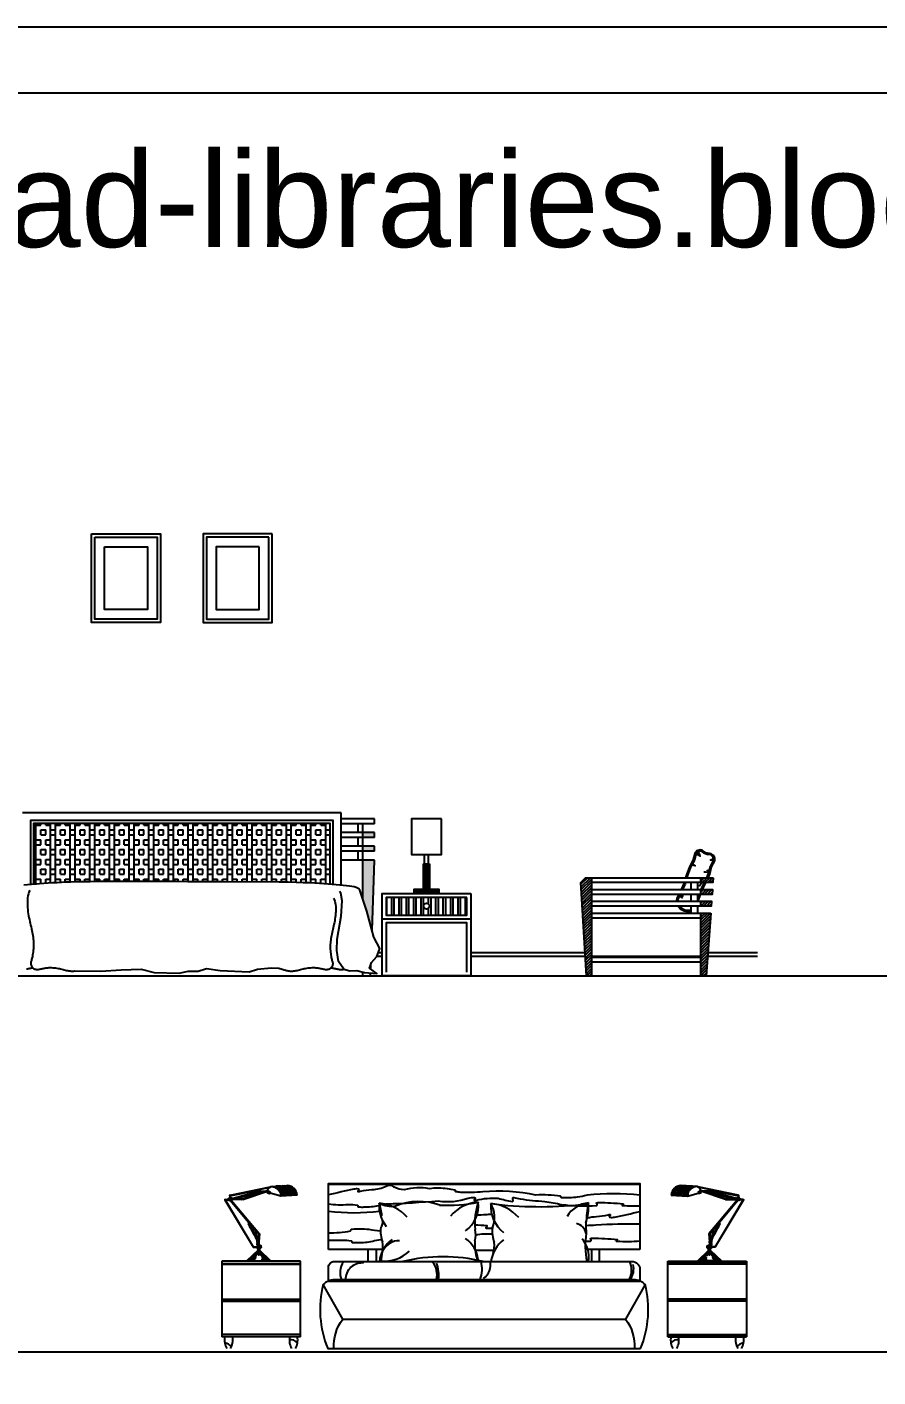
# Model space of a CAD drawing. Header units: inches. Extents: x 15.4 to 57.9, y 9.9 to 34.7.
# Drawn here: x 18.09 to 22.42, y 27.83 to 34.7 of the extents above; entities that cross this region are included whole.
import ezdxf

# ---------------------------------------------------------------- set-up
doc = ezdxf.new("R2010")
doc.units = ezdxf.units.IN
doc.header["$MEASUREMENT"] = 0
for name, color, linetype in [('02', 2, 'Continuous'), ('1', 1, 'Continuous'), ('8', 8, 'Continuous'), ('kadrbm', 4, 'Continuous')]:
    doc.layers.add(name, color=color, linetype=linetype)
doc.styles.add('bmmm', font='swissel.ttf')

# ---------------------------------------------------------------- blocks, each defined once
blk = doc.blocks.new('kadrbm')
at = {"layer": 'kadrbm', "color": 4}
blk.add_lwpolyline([(0, 0), (0, 24.7972), (21, 24.7972), (21, 0), (0, 0)], close=True, dxfattribs=at)
blk.add_lwpolyline([(20.6631, 0.3257), (20.6631, 24.4603), (0.3369, 24.4603), (0.3369, 0.3257), (20.6631, 0.3257)], dxfattribs=at)
at = {"layer": 'kadrbm', "color": 211, "true_color": 0xf674fb, "style": 'bmmm'}
blk.add_text('www.cad-libraries.blogspot.com', height=0.485134, dxfattribs=at).set_placement((0.5726, 23.6772))

msp = doc.modelspace()

# ---------------------------------------------------------------- hatches: boundary and pattern name
at = {"layer": '1'}
h = msp.add_hatch(dxfattribs=at)
h.set_pattern_fill('ANSI31', color=256, scale=0.08, style=0)
h.set_pattern_definition([(45, (-1.59718, 21.942761), (-0.007071068, 0.007071068), [])])
h.paths.add_polyline_path([(21.5178, 30.3071), (21.5178, 30.2821), (21.5743, 30.2821), (21.5761, 30.3071)])
h.paths.add_polyline_path([(21.5178, 30.3671), (21.5178, 30.3421), (21.5786, 30.3421), (21.5804, 30.3671)])
h.paths.add_polyline_path([(21.5178, 30.2471), (21.5178, 30.2221), (21.57, 30.2221), (21.5718, 30.2471)])
h.paths.add_polyline_path([(21.5178, 29.8671), (21.5447, 29.8671), (21.5675, 30.1871), (21.5178, 30.1871)])
h.paths.add_polyline_path([(20.9354, 29.8671), (20.9604, 29.8671), (20.9604, 30.3671), (20.9304, 30.3671), (20.9069, 30.3421)])
at = {"layer": '8'}
h = msp.add_hatch(dxfattribs=at)
h.set_pattern_fill('ANSI36', color=256, scale=0.08, style=0)
h.set_pattern_definition([(45, (-77.491577, 263.735171), (0.00530330086, 0.0194454365), [0.025, -0.005, 0, -0.005])])
h.paths.add_polyline_path([(17.8964, 30.5971), (17.8964, 30.5721), (17.9564, 30.5721), (17.9564, 30.5971)])
h.paths.add_polyline_path([(17.8964, 30.5271), (17.8964, 30.5021), (17.9564, 30.5021), (17.9564, 30.5271)])
h.paths.add_polyline_path([(17.9085, 30.0989), (17.9346, 30.1962), (17.9564, 30.2603), (17.9564, 30.4571), (17.8964, 30.4571)])
h.paths.add_polyline_path([(19.7964, 30.5971), (19.7964, 30.5721), (19.8564, 30.5721), (19.8564, 30.5971)])
h.paths.add_polyline_path([(19.8564, 30.5021), (19.8564, 30.5271), (19.7964, 30.5271), (19.7964, 30.5021)])
h.paths.add_polyline_path([(19.8564, 30.4571), (19.7964, 30.4571), (19.7964, 30.2603), (19.8181, 30.1962), (19.8442, 30.0989)])
h = msp.add_hatch(dxfattribs=at)
h.set_pattern_fill('BOX', color=256, scale=0.1, style=0)
h.set_pattern_definition([(90, (-77.49158, 263.73517), (-0.1, 6e-18), []), (90, (-77.46658, 263.73517), (-0.1, 6e-18), []), (0, (-77.49158, 263.73517), (0, 0.1), [-0.025, 0.025]), (0, (-77.49158, 263.76017), (0, 0.1), [-0.025, 0.025]), (0, (-77.49158, 263.78517), (0, 0.1), [0.025, -0.025]), (0, (-77.49158, 263.81017), (0, 0.1), [0.025, -0.025]), (90, (-77.44158, 263.73517), (-0.1, 6e-18), [0.025, -0.025]), (90, (-77.41658, 263.73517), (-0.1, 6e-18), [0.025, -0.025])])
h.paths.add_polyline_path([(18.1214, 30.6429), (18.1214, 30.3341), (18.1319, 30.3349), (18.1529, 30.3364), (18.1745, 30.3378), (18.1964, 30.3392), (18.2187, 30.3405), (18.2412, 30.3417), (18.2639, 30.3428), (18.2867, 30.3438), (18.3096, 30.3447), (18.3325, 30.3455), (18.3563, 30.3461), (18.3817, 30.3466), (18.4096, 30.347), (18.4408, 30.3473), (18.4763, 30.3475), (18.5167, 30.3477), (18.563, 30.3477), (18.6156, 30.3477), (18.7832, 30.3475), (18.8442, 30.3473), (18.9069, 30.347), (18.9697, 30.3466), (19.0308, 30.3461), (19.0886, 30.3455), (19.3715, 30.3447), (19.418, 30.3438), (19.4586, 30.3428), (19.494, 30.3417), (19.5251, 30.3405), (19.5525, 30.3392), (19.5771, 30.3378), (19.5996, 30.3364), (19.6208, 30.3349), (19.6314, 30.3341), (19.6314, 30.6429)])
h = msp.add_hatch(dxfattribs=at)
h.set_pattern_fill('ANSI36', color=256, scale=0.05, style=0)
h.set_pattern_definition([(45, (-75.001577, 263.735171), (0.00331456304, 0.0121533978), [0.015625, -0.003125, 0, -0.003125])])
h.paths.add_polyline_path([(20.1064, 30.4371), (20.1364, 30.4371), (20.1364, 30.3071), (20.1064, 30.3071)])
h.paths.add_polyline_path([(20.0564, 30.2871), (20.0564, 30.3071), (20.1864, 30.3071), (20.1864, 30.2871)])
h = msp.add_hatch(dxfattribs=at)
h.set_pattern_fill('ANSI32', color=256, scale=0.1, angle=45, style=0)
h.set_pattern_definition([(90, (115.244296, 263.73517), (0.0375, 7e-18), []), (90, (115.231796, 263.74767), (0.0375, 7e-18), [])])
h.paths.add_polyline_path([(19.9164, 30.2671), (19.9164, 30.1771), (20.3264, 30.1771), (20.3264, 30.2671)])
h.paths.add_polyline_path([(20.1364, 30.2225, -1), (20.1064, 30.2225, -1)], flags=16)

# ---------------------------------------------------------------- linework, layer by layer
at = {"layer": '02'}
for p, q in [((19.6864, 30.6967), (18.0664, 30.6967)), ((19.8564, 30.6671), (19.6864, 30.6671)), ((19.8564, 30.6421), (19.8564, 30.6671)), ((19.8564, 30.6421), (19.6864, 30.6421)), ((19.8564, 30.5971), (19.6864, 30.5971)), ((19.7964, 30.6421), (19.7964, 30.2603)), ((19.8564, 30.5721), (19.8564, 30.5971)), ((19.8564, 30.5721), (19.6864, 30.5721)), ((19.8564, 30.5271), (19.6864, 30.5271)), ((19.8564, 30.5021), (19.8564, 30.5271)), ((19.8564, 30.5021), (19.6864, 30.5021)), ((19.8564, 30.4571), (19.6864, 30.4571)), ((19.8442, 30.0989), (19.8564, 30.4571)), ((20.1114, 30.4371), (20.1114, 30.4847)), ((20.1314, 30.4371), (20.1314, 30.4847)), ((20.1064, 30.4371), (20.1364, 30.4371)), ((20.1064, 30.3071), (20.1064, 30.4371)), ((20.1364, 30.4371), (20.1364, 30.3071)), ((21.4678, 30.3071), (21.4678, 30.3421)), ((21.5028, 30.3071), (21.5028, 30.3421)), ((21.4678, 30.2471), (21.4678, 30.2821)), ((21.5028, 30.2471), (21.5028, 30.2821)), ((21.4678, 30.1871), (21.4678, 30.2221)), ((21.5028, 30.1871), (21.5028, 30.2221)), ((19.8964, 30.1571), (20.3464, 30.1571)), ((19.8679, 29.9671), (19.8964, 29.9671)), ((19.8759, 29.9871), (19.8964, 29.9871)), ((20.3464, 29.9871), (20.9282, 29.9871)), ((20.3464, 29.9671), (20.9294, 29.9671)), ((20.9604, 29.9671), (21.5178, 29.9671)), ((21.5518, 29.9671), (21.8064, 29.9671)), ((21.5532, 29.9871), (21.8064, 29.9871)), ((19.8375, 29.9013), (19.8384, 29.9262)), ((17.9164, 29.8671), (19.8364, 29.8671)), ((19.7964, 29.8873), (19.7964, 29.8671)), ((19.8364, 29.8671), (19.8369, 29.8826)), ((19.1219, 28.7508), (19.3274, 28.7935)), ((19.3312, 28.7952), (19.4132, 28.7998)), ((21.2075, 28.805), (19.622, 28.805)), ((21.4983, 28.7952), (21.4163, 28.7998)), ((21.7077, 28.7508), (21.5021, 28.7935)), ((19.0959, 28.7276), (19.2393, 28.4885)), ((19.097, 28.7275), (19.2399, 28.489)), ((19.0974, 28.7278), (19.1127, 28.7271)), ((19.0975, 28.728), (19.1125, 28.7274)), ((19.0976, 28.7293), (19.112, 28.7306)), ((19.0977, 28.7291), (19.112, 28.7304)), ((19.0977, 28.7283), (19.1122, 28.728)), ((19.1201, 28.7488), (19.1194, 28.7359)), ((19.1203, 28.7488), (19.1197, 28.736)), ((19.1207, 28.7487), (19.1204, 28.7361)), ((19.1214, 28.7487), (19.1226, 28.7366)), ((19.1215, 28.7487), (19.1228, 28.7367)), ((19.1218, 28.7251), (19.2497, 28.5733)), ((19.1222, 28.75), (19.326, 28.7927)), ((19.1223, 28.7252), (19.2524, 28.5709)), ((19.1251, 28.7291), (19.312, 28.7718)), ((19.1868, 28.7291), (19.1251, 28.7291)), ((19.1253, 28.7284), (19.3119, 28.7711)), ((19.1254, 28.732), (19.3126, 28.7746)), ((19.1258, 28.7326), (19.2784, 28.7752)), ((19.1258, 28.7263), (19.2673, 28.5585)), ((19.1267, 28.7266), (19.2718, 28.5546)), ((19.1435, 28.7326), (19.1868, 28.7325)), ((19.1758, 28.7291), (19.312, 28.7718)), ((19.1868, 28.7291), (19.312, 28.7718)), ((19.2375, 28.7718), (19.312, 28.7718)), ((19.4625, 28.7515), (19.3805, 28.7469)), ((21.367, 28.7515), (21.449, 28.7469)), ((21.7073, 28.75), (21.5035, 28.7927)), ((21.7041, 28.732), (21.5169, 28.7746)), ((21.7044, 28.7291), (21.5175, 28.7718)), ((21.6537, 28.7291), (21.5175, 28.7718)), ((21.6427, 28.7291), (21.5175, 28.7718)), ((21.7042, 28.7284), (21.5176, 28.7711)), ((21.5917, 28.7711), (21.5176, 28.7711)), ((21.7037, 28.7326), (21.5511, 28.7752)), ((21.7028, 28.7266), (21.5577, 28.5546)), ((21.7037, 28.7263), (21.5622, 28.5585)), ((21.7072, 28.7252), (21.5771, 28.5709)), ((21.7077, 28.7251), (21.5798, 28.5733)), ((21.7325, 28.7275), (21.5896, 28.489)), ((21.7336, 28.7276), (21.5902, 28.4885)), ((21.686, 28.7326), (21.6427, 28.7325)), ((21.6427, 28.7291), (21.7044, 28.7291)), ((21.708, 28.7487), (21.7067, 28.7367)), ((21.7082, 28.7487), (21.7069, 28.7366)), ((21.7088, 28.7487), (21.7091, 28.7361)), ((21.7092, 28.7488), (21.7098, 28.736)), ((21.7094, 28.7488), (21.7101, 28.7359)), ((21.7321, 28.7278), (21.7168, 28.7271)), ((21.732, 28.728), (21.717, 28.7274)), ((21.7318, 28.7283), (21.7173, 28.728)), ((21.7319, 28.7293), (21.7175, 28.7306)), ((21.7319, 28.7291), (21.7175, 28.7304)), ((19.216, 28.6068), (19.216, 28.6067)), ((19.2163, 28.6066), (19.2206, 28.6078)), ((19.2166, 28.6064), (19.2208, 28.6076)), ((19.2167, 28.604), (19.2224, 28.6056)), ((19.217, 28.606), (19.2212, 28.6071)), ((19.2175, 28.607), (19.2175, 28.607)), ((21.6128, 28.604), (21.6071, 28.6056)), ((21.6125, 28.606), (21.6083, 28.6071)), ((21.6129, 28.6064), (21.6087, 28.6076)), ((21.6132, 28.6066), (21.6089, 28.6078)), ((21.612, 28.607), (21.612, 28.607)), ((21.6135, 28.6068), (21.6135, 28.6067)), ((19.2497, 28.5733), (19.2613, 28.4913)), ((19.2524, 28.5709), (19.2618, 28.4915)), ((19.2673, 28.5585), (19.2655, 28.4922)), ((19.2718, 28.5546), (19.2659, 28.4934)), ((21.5577, 28.5546), (21.5636, 28.4934)), ((21.5622, 28.5585), (21.564, 28.4922)), ((21.5771, 28.5709), (21.5677, 28.4915)), ((21.5798, 28.5733), (21.5682, 28.4913)), ((19.2401, 28.4866), (19.2579, 28.4858)), ((19.2406, 28.4881), (19.2407, 28.4881)), ((19.2408, 28.4868), (19.258, 28.4861)), ((19.2416, 28.4872), (19.258, 28.4868)), ((19.2418, 28.4883), (19.2596, 28.49)), ((19.2418, 28.4881), (19.2595, 28.4898)), ((19.2637, 28.4693), (19.2734, 28.4693)), ((19.2645, 28.4693), (19.2645, 28.4796)), ((19.2655, 28.5139), (19.2688, 28.5144)), ((19.2658, 28.5137), (19.2691, 28.5142)), ((19.2659, 28.5113), (19.2692, 28.5119)), ((19.2666, 28.5112), (19.2659, 28.4922)), ((19.2669, 28.5112), (19.2661, 28.4923)), ((19.2662, 28.5133), (19.2695, 28.5138)), ((19.2673, 28.5113), (19.2669, 28.4924)), ((19.2677, 28.4693), (19.2677, 28.4802)), ((19.268, 28.5114), (19.2696, 28.4929)), ((19.2682, 28.5115), (19.2697, 28.4929)), ((19.2726, 28.4693), (19.2726, 28.4812)), ((19.8982, 28.4739), (19.622, 28.4739)), ((19.822, 28.4739), (19.822, 28.4139)), ((19.865, 28.4739), (19.865, 28.4139)), ((20.4643, 28.4703), (20.3703, 28.4703)), ((21.2075, 28.4739), (20.9429, 28.4739)), ((20.9609, 28.4739), (20.9609, 28.4139)), ((21.0005, 28.4739), (21.0005, 28.4139)), ((21.5658, 28.4693), (21.5561, 28.4693)), ((21.5565, 28.4693), (21.5565, 28.4813)), ((21.5613, 28.5115), (21.5598, 28.4929)), ((21.5615, 28.5114), (21.5599, 28.4929)), ((21.5633, 28.5133), (21.56, 28.5138)), ((21.5636, 28.5113), (21.5603, 28.5119)), ((21.5637, 28.5137), (21.5604, 28.5142)), ((21.564, 28.5139), (21.5607, 28.5144)), ((21.5622, 28.5113), (21.5626, 28.4924)), ((21.5626, 28.5112), (21.5634, 28.4923)), ((21.5629, 28.5112), (21.5636, 28.4922)), ((21.565, 28.4693), (21.565, 28.4796)), ((21.5658, 28.4693), (21.5658, 28.4794)), ((21.5877, 28.4883), (21.5699, 28.49)), ((21.5877, 28.4881), (21.5701, 28.4898)), ((21.5879, 28.4872), (21.5715, 28.4868)), ((21.5887, 28.4868), (21.5716, 28.4861)), ((21.5894, 28.4866), (21.5716, 28.4858)), ((21.5889, 28.4881), (21.5888, 28.4881)), ((19.4798, 28.415), (19.0798, 28.415)), ((19.0798, 28.415), (19.0798, 28.03)), ((19.0798, 28.403), (19.4798, 28.403)), ((19.0798, 28.4), (19.4798, 28.4)), ((19.2078, 28.4167), (19.3277, 28.4167)), ((19.4798, 28.03), (19.4798, 28.415)), ((21.3498, 28.03), (21.3498, 28.415)), ((21.3498, 28.415), (21.7498, 28.415)), ((21.7498, 28.403), (21.3498, 28.403)), ((21.7498, 28.4), (21.3498, 28.4)), ((21.6217, 28.4167), (21.5018, 28.4167)), ((21.7498, 28.415), (21.7498, 28.03)), ((19.622, 28.3139), (21.2075, 28.3139)), ((19.0798, 28.2215), (19.4798, 28.2215)), ((19.0798, 28.2115), (19.4798, 28.2115)), ((21.7498, 28.2215), (21.3498, 28.2215)), ((21.7498, 28.2115), (21.3498, 28.2115)), ((19.0798, 28.032), (19.4798, 28.032)), ((21.7498, 28.032), (21.3498, 28.032))]:
    msp.add_line(p, q, dxfattribs=at)
for points in [[(18.4174, 32.1171), (18.7674, 32.1171), (18.7674, 31.6671), (18.4174, 31.6671)], [(18.4334, 32.1011), (18.7514, 32.1011), (18.7514, 31.6831), (18.4334, 31.6831)], [(19.3354, 32.1171), (18.9854, 32.1171), (18.9854, 31.6671), (19.3354, 31.6671)], [(19.3194, 32.1011), (19.0014, 32.1011), (19.0014, 31.6831), (19.3194, 31.6831)], [(18.4834, 32.0511), (18.7014, 32.0511), (18.7014, 31.7331), (18.4834, 31.7331)], [(19.2694, 32.0511), (19.0514, 32.0511), (19.0514, 31.7331), (19.2694, 31.7331)], [(20.1982, 30.6677), (20.0445, 30.6677), (20.0445, 30.4847), (20.1982, 30.4847)], [(20.3464, 30.2871), (20.3464, 29.8671), (19.8964, 29.8671), (19.8964, 30.2871)], [(20.3264, 30.2671), (19.9164, 30.2671), (19.9164, 30.1771), (20.3264, 30.1771)]]:
    msp.add_lwpolyline(points, close=True, dxfattribs=at)
for points in [[(19.6864, 30.3293), (19.6864, 30.6967)], [(19.7714, 30.6421), (19.7714, 30.5971)], [(19.7714, 30.5721), (19.7714, 30.5271)], [(19.7714, 30.5021), (19.7714, 30.4571)], [(21.4866, 30.4896), (21.4787, 30.4596), (21.4605, 30.4264), (21.4457, 30.3875), (21.4399, 30.3671)], [(19.4002, 29.898), (19.404, 29.8965), (19.4082, 29.8951), (19.4127, 29.894), (19.4175, 29.8931), (19.4226, 29.8925), (19.4281, 29.8921), (19.4337, 29.892), (19.4395, 29.8921), (19.4454, 29.8925), (19.4513, 29.8931), (19.4572, 29.894), (19.4631, 29.8951), (19.469, 29.8965), (19.4749, 29.898), (19.4808, 29.8995), (19.4868, 29.9011), (19.493, 29.9027), (19.4993, 29.9042), (19.5058, 29.9055), (19.5124, 29.9067), (19.5193, 29.9076), (19.5262, 29.9084), (19.533, 29.9089), (19.5397, 29.9093), (19.5462, 29.9094), (19.5524, 29.9094), (19.5582, 29.9092), (19.5636, 29.9087), (19.5685, 29.9081), (19.5731, 29.9074), (19.5775, 29.9065), (19.5817, 29.9056), (19.5858, 29.9047), (19.5899, 29.9037), (19.594, 29.9028), (19.5983, 29.9019), (19.6026, 29.9012), (19.607, 29.9006), (19.6114, 29.9004), (19.6157, 29.9004), (19.6199, 29.9009), (19.6239, 29.9019), (19.6277, 29.9034), (19.6312, 29.9055), (19.6343, 29.9081), (19.6345, 29.9081), (19.6399, 29.9077), (19.6448, 29.9071), (19.6494, 29.9064), (19.6538, 29.9055), (19.658, 29.9046), (19.6621, 29.9037), (19.6662, 29.9027), (19.6703, 29.9018), (19.6746, 29.9009), (19.6789, 29.9002), (19.6833, 29.8996), (19.6877, 29.8994), (19.692, 29.8994), (19.6962, 29.8999), (19.7002, 29.9009), (19.7011, 29.9012), (19.7314, 29.8931), (19.7667, 29.8947), (19.8053, 29.8851), (19.8678, 29.8803), (19.8309, 29.9059), (19.8357, 29.9204), (19.8422, 29.9348), (19.8678, 29.9669), (19.8839, 30.007), (19.8534, 30.0647), (19.8181, 30.1962), (19.7816, 30.3038), (19.7767, 30.3101), (19.7705, 30.3146), (19.7628, 30.3177), (19.7534, 30.3201), (19.742, 30.3223), (19.7287, 30.3244), (19.7138, 30.3264), (19.6974, 30.3282), (19.6798, 30.33), (19.661, 30.3317), (19.6413, 30.3333), (19.6208, 30.3349), (19.5996, 30.3364), (19.5771, 30.3378), (19.5525, 30.3392), (19.5251, 30.3405), (19.494, 30.3417), (19.4586, 30.3428), (19.418, 30.3438), (19.3715, 30.3447), (19.0886, 30.3455), (19.0308, 30.3461), (18.9697, 30.3466), (18.9069, 30.347), (18.8442, 30.3473), (18.7832, 30.3475), (18.6156, 30.3477), (18.563, 30.3477), (18.5167, 30.3477), (18.4763, 30.3475), (18.4408, 30.3473), (18.4096, 30.347), (18.3817, 30.3466), (18.3563, 30.3461), (18.3325, 30.3455), (18.3096, 30.3447), (18.2867, 30.3438), (18.2639, 30.3428), (18.2412, 30.3417), (18.2187, 30.3405), (18.1964, 30.3392), (18.1745, 30.3378), (18.1529, 30.3364), (18.1319, 30.3349), (18.1115, 30.3333), (18.0917, 30.3317), (18.0729, 30.33)], [(20.1864, 30.2871), (20.1864, 30.3071), (20.0564, 30.3071), (20.0564, 30.2871)], [(20.9604, 30.3671), (20.9604, 29.8671), (20.9354, 29.8671), (20.9069, 30.3421), (20.9304, 30.3671), (21.5804, 30.3671)], [(21.5804, 30.3671), (21.5786, 30.3421), (20.9604, 30.3421)], [(20.9604, 30.3071), (21.5761, 30.3071), (21.5743, 30.2821), (20.9604, 30.2821)], [(21.5249, 30.3071), (21.5433, 30.3421)], [(18.1029, 30.3028), (18.0986, 30.2939), (18.0954, 30.2846), (18.0931, 30.2752), (18.0915, 30.2655), (18.0906, 30.2556), (18.0902, 30.2456), (18.0902, 30.2354), (18.0906, 30.2251), (18.0913, 30.2148), (18.0923, 30.2045), (18.0935, 30.1941), (18.095, 30.1839), (18.0967, 30.1737), (18.0986, 30.1638), (18.1006, 30.154), (18.1027, 30.1444), (18.1048, 30.135), (18.107, 30.1257), (18.1091, 30.1166), (18.1112, 30.1076), (18.1131, 30.0988), (18.1149, 30.0901), (18.1165, 30.0816), (18.1179, 30.0731), (18.1191, 30.0646), (18.1201, 30.0562), (18.1208, 30.0479), (18.1213, 30.0395), (18.1216, 30.031), (18.1216, 30.0226), (18.1214, 30.014), (18.1209, 30.0055), (18.1202, 29.9971), (18.1194, 29.9889), (18.1184, 29.9811), (18.1172, 29.9737), (18.116, 29.9669), (18.1146, 29.9607), (18.1133, 29.9553), (18.1119, 29.9505), (18.1106, 29.9463), (18.1095, 29.9424), (18.1086, 29.9388), (18.108, 29.9354), (18.1077, 29.9321), (18.108, 29.9286), (18.1087, 29.925), (18.1099, 29.9213), (18.1115, 29.9176), (18.1136, 29.914), (18.116, 29.9107), (18.1184, 29.9081)], [(19.6485, 30.2636), (19.6523, 30.2555), (19.6553, 30.2472), (19.6574, 30.2387), (19.6588, 30.23), (19.6596, 30.2211), (19.6599, 30.2121), (19.6599, 30.2029), (19.6596, 30.1937), (19.6589, 30.1844), (19.6581, 30.1751), (19.6569, 30.1658), (19.6556, 30.1566), (19.6541, 30.1474), (19.6524, 30.1385), (19.6506, 30.1297), (19.6487, 30.121), (19.6468, 30.1125), (19.6448, 30.1042), (19.6429, 30.096), (19.6411, 30.088), (19.6393, 30.08), (19.6377, 30.0722), (19.6362, 30.0645), (19.635, 30.0568), (19.6339, 30.0492), (19.633, 30.0417), (19.6324, 30.0341), (19.6319, 30.0266), (19.6317, 30.019), (19.6317, 30.0114), (19.6319, 30.0037), (19.6323, 29.996), (19.6329, 29.9884), (19.6337, 29.9811), (19.6346, 29.9741), (19.6356, 29.9674), (19.6367, 29.9613), (19.6379, 29.9557), (19.6392, 29.9508), (19.6404, 29.9465), (19.6416, 29.9427), (19.6426, 29.9392), (19.6434, 29.936), (19.6439, 29.933), (19.6441, 29.9299), (19.644, 29.9268), (19.6433, 29.9236), (19.6422, 29.9203), (19.6408, 29.9169), (19.6389, 29.9137), (19.6367, 29.9107), (19.6346, 29.9084)], [(19.7011, 29.9012), (19.6739, 29.9413), (19.6658, 29.9959), (19.6674, 30.0536), (19.6867, 30.1706), (19.6915, 30.2492), (19.6851, 30.2877), (19.6778, 30.2977)], [(20.9604, 30.2471), (21.5718, 30.2471), (21.57, 30.2221), (20.9604, 30.2221)], [(21.5044, 30.2471), (21.5156, 30.2821)], [(20.9604, 30.1871), (21.5675, 30.1871)], [(21.5675, 30.1871), (21.5447, 29.8671), (21.5178, 29.8671), (21.5178, 30.1871)], [(20.3264, 29.8871), (20.3264, 30.1371), (19.9164, 30.1371), (19.9164, 29.8871)], [(18.0866, 29.9027), (18.0907, 29.9037), (18.0947, 29.9046), (18.0989, 29.9055), (18.1033, 29.9064), (18.1079, 29.9071), (18.1129, 29.9077), (18.1182, 29.9081), (18.1184, 29.9081), (18.1216, 29.9055), (18.1251, 29.9034), (18.1288, 29.9019), (18.1328, 29.9009), (18.137, 29.9004), (18.1413, 29.9004), (18.1457, 29.9006), (18.1501, 29.9012), (18.1544, 29.9019), (18.1587, 29.9028), (18.1629, 29.9037), (18.167, 29.9047), (18.1711, 29.9056), (18.1752, 29.9065), (18.1796, 29.9074), (18.1842, 29.9081), (18.1892, 29.9087), (18.1945, 29.9092), (18.2003, 29.9094), (18.2065, 29.9094), (18.213, 29.9093), (18.2197, 29.9089), (18.2266, 29.9084), (18.2334, 29.9076), (18.2403, 29.9067), (18.247, 29.9055), (18.2535, 29.9042), (18.2597, 29.9027), (18.2659, 29.9011), (18.2719, 29.8995), (18.2778, 29.898), (18.2837, 29.8965), (18.2896, 29.8951), (18.2955, 29.894), (18.3014, 29.8931), (18.3074, 29.8925), (18.3132, 29.8921), (18.319, 29.892), (18.3247, 29.8921), (18.3301, 29.8925), (18.4639, 29.8915), (18.5669, 29.8981), (18.6699, 29.9014), (18.7364, 29.8848), (18.8627, 29.8815), (18.9092, 29.8915), (18.9591, 29.8915), (19.0023, 29.9048), (19.0721, 29.8948), (19.2183, 29.8881), (19.2616, 29.9014), (19.3313, 29.9081), (19.3707, 29.9075), (19.4082, 29.8951)], [(21.5178, 29.9371), (20.9604, 29.9371)], [(19.622, 28.4739), (19.622, 28.81), (21.2075, 28.81), (21.2075, 28.4739)], [(19.0974, 28.7296), (19.0963, 28.7297)], [(19.1163, 28.7314), (19.1188, 28.7283), (19.1185, 28.728), (19.116, 28.7311), (19.1163, 28.7314)], [(19.1201, 28.7488), (19.1215, 28.7486)], [(19.1218, 28.7509), (19.1207, 28.751)], [(19.3166, 28.7664), (19.3204, 28.7652), (19.3203, 28.7647), (19.3165, 28.7659), (19.3167, 28.7664)], [(19.3203, 28.7599), (19.3258, 28.7608)], [(21.5092, 28.7599), (21.5037, 28.7608)], [(21.5129, 28.7664), (21.5091, 28.7652), (21.5092, 28.7647), (21.513, 28.7659), (21.5128, 28.7664)], [(21.7077, 28.7509), (21.7088, 28.751)], [(21.7094, 28.7488), (21.708, 28.7486)], [(21.7132, 28.7314), (21.7107, 28.7283), (21.711, 28.728), (21.7135, 28.7311), (21.7132, 28.7314)], [(21.7337, 28.7276), (21.7324, 28.7275)], [(19.2205, 28.608), (19.2159, 28.6067)], [(21.609, 28.608), (21.6137, 28.6067)], [(19.2411, 28.4892), (19.2398, 28.489)], [(19.2612, 28.4863), (19.2649, 28.4849), (19.2648, 28.4845), (19.261, 28.4858), (19.2612, 28.4863)], [(21.5683, 28.4863), (21.5646, 28.4849), (21.5647, 28.4845), (21.5685, 28.4858), (21.5683, 28.4863)], [(21.5884, 28.4892), (21.5897, 28.489)], [(19.6951, 28.12), (21.1344, 28.12)], [(19.4798, 28.042), (19.0798, 28.042)], [(21.3498, 28.042), (21.7498, 28.042)], [(19.4798, 28.03), (19.0798, 28.03)], [(21.3498, 28.03), (21.7498, 28.03)]]:
    msp.add_lwpolyline(points, dxfattribs=at)
for points in [[(21.5431, 30.4938), (21.5256, 30.5063, 0.414214), (21.4866, 30.4896)], [(21.5544, 30.3671), (21.5622, 30.3858), (21.5719, 30.4223), (21.5869, 30.4495, 0.414214), (21.5702, 30.4885), (21.5431, 30.4938)], [(21.4328, 30.3421), (21.4314, 30.3371), (21.4169, 30.3071, 0.328547)], [(21.4049, 30.2821), (21.3975, 30.2668, 0.101), (21.3939, 30.2471)], [(21.4013, 30.2221, 0.085169), (21.4124, 30.2094)], [(21.4124, 30.2094), (21.4328, 30.1988, 0.180781), (21.4678, 30.198)], [(19.3131, 28.7639), (19.3118, 28.7642, -0.338972), (19.3312, 28.7952, -0.399625), (19.3805, 28.7469), (19.3258, 28.7608)], [(21.2075, 28.7516, 0.057394), (20.9384, 28.7506, -0.031531), (20.8883, 28.7404, -0.043006), (20.812, 28.7377, -0.098205), (20.8062, 28.7393, -0.36523), (20.8052, 28.7428, 0.356043), (20.8029, 28.7461, 0.052666), (20.6782, 28.7513, 0.071374), (20.4081, 28.768, -0.038352), (20.2957, 28.7654, -0.06174), (20.2704, 28.7688, -0.431935), (20.2684, 28.7723, 0.427698), (20.2664, 28.7766, 0.049361), (20.2285, 28.7832, 0.068548), (20.1362, 28.784, 0.110595), (20.0077, 28.7782, -0.109909), (19.957, 28.7916, 0.354326), (19.9161, 28.7954, -0.108164), (19.8436, 28.7787, 0.037657), (19.7843, 28.7696, -0.096012), (19.7743, 28.7683, -0.726973), (19.7731, 28.7706, 0.099826), (19.7782, 28.7784, 0.474653), (19.7752, 28.7825, 0.079624), (19.7508, 28.7813, 0.003579), (19.622, 28.7531)], [(21.5164, 28.7639), (21.5177, 28.7642, 0.338972), (21.4983, 28.7952, 0.399625), (21.449, 28.7469), (21.5037, 28.7608)], [(19.1319, 28.7326, 0.283898), (19.128, 28.7379), (19.1157, 28.7351)], [(19.1187, 28.7242), (19.1262, 28.7264, 0.10362), (19.1298, 28.7284)], [(20.1811, 28.7222, 0.126906), (20.3338, 28.7367, -0.086332), (20.3664, 28.7393, -0.411867), (20.3696, 28.7358, -0.160889), (20.3645, 28.7278, 0.785407), (20.3655, 28.7251, 0.106705), (20.3755, 28.7264, -0.071077), (20.4862, 28.7354, 0.030717), (20.557, 28.7194, 0.437795), (20.5626, 28.7244, -0.018273), (20.5601, 28.7372, -0.331193), (20.565, 28.7401, -0.012506), (20.5975, 28.7323, 0.020931), (20.7236, 28.7195, -0.018283), (20.809, 28.7036, 0.043177), (20.9857, 28.6984, 0.41693), (20.9903, 28.7027, 0.220071), (20.9868, 28.7092, -0.577874), (20.9885, 28.7127, -0.112093), (20.9965, 28.7135, -0.030484), (21.1222, 28.7065, -0.587398), (21.1226, 28.7048, -0.162638), (21.1181, 28.7025, 0.727836), (21.1177, 28.6991, 0.04503), (21.1217, 28.6985, 0.023633), (21.2075, 28.6977)], [(21.6976, 28.7326, -0.283898), (21.7015, 28.7379), (21.7138, 28.7351)], [(21.7108, 28.7242), (21.7033, 28.7264, -0.10362), (21.6997, 28.7284)], [(19.622, 28.7067, 0.048386), (19.7232, 28.7039, -0.066672), (19.7692, 28.7001, -0.419645), (19.7714, 28.696, 0.31337), (19.7724, 28.6934, 0.11093), (19.7769, 28.6919, 0.055368), (19.8032, 28.6913, 0.053083), (19.8784, 28.6982, -0.002278), (19.8804, 28.6988, -0.002278)], [(19.622, 28.6693, 0.055478), (19.8822, 28.6693, 0.055478)], [(19.9116, 28.7058, -0.008148), (19.9192, 28.7069, 0.012588), (20.1811, 28.7222)], [(20.9397, 28.6354, -0.06737), (20.9859, 28.6422, 0.037657), (21.0452, 28.6513, -0.096012), (21.0552, 28.6526, -0.726973), (21.0564, 28.6503, 0.099826), (21.0513, 28.6425, 0.474653), (21.0543, 28.6384, 0.079624), (21.0787, 28.6396, 0.003579), (21.2075, 28.6678)], [(19.216, 28.6064, 0.083661), (19.2157, 28.6064, 0.685038), (19.2158, 28.6039)], [(19.2161, 28.6036), (19.2221, 28.6053, 0.077868), (19.2224, 28.6057)], [(20.3676, 28.6005, -0.021786), (20.4273, 28.5967, -0.583973), (20.4283, 28.5927, -0.022507), (20.4234, 28.5867, 0.439818), (20.4236, 28.5841, 0.085309), (20.4284, 28.5831, 0.008182), (20.4563, 28.5828, 0.008182)], [(20.3782, 28.6504, 0.011349), (20.4214, 28.6529, -0.010676), (20.4526, 28.6553, -0.010676)], [(20.9322, 28.5968, -0.013524), (20.9835, 28.5998, -0.020669), (21.2075, 28.6057)], [(21.6134, 28.6036), (21.6075, 28.6053, -0.077868), (21.6071, 28.6057)], [(21.6135, 28.6064, -0.083661), (21.6138, 28.6064, -0.685038), (21.6137, 28.6039)], [(19.622, 28.5588, 0.047704), (19.7346, 28.5696, 0.38963), (19.7376, 28.5733, -0.119524), (19.738, 28.5758, -0.255301), (19.7429, 28.5784, -0.050291), (19.8275, 28.5774, 0.015633), (19.8871, 28.5691, 0.015633)], [(19.622, 28.5224, 0.03359), (19.6924, 28.5226, -0.066672), (19.7383, 28.5188, -0.419645), (19.7406, 28.5147, 0.31337), (19.7416, 28.512, 0.11093), (19.746, 28.5106, 0.055368), (19.7723, 28.5099, 0.053083), (19.8475, 28.5169, -0.044602), (19.8884, 28.5256, 0.000248), (19.8935, 28.5257, 0.000248)], [(20.3715, 28.5502, -0.05362), (20.4554, 28.5541, 0.000144), (20.4557, 28.554, 0.000144)], [(20.9295, 28.516, 0.00618), (20.9548, 28.5171, 0.41693), (20.9595, 28.5214, 0.220071), (20.956, 28.5279, -0.577874), (20.9577, 28.5314, -0.112093), (20.9657, 28.5322, -0.030484), (21.0914, 28.5252, -0.587398), (21.0918, 28.5235, -0.162638), (21.0872, 28.5211, 0.727836), (21.0869, 28.5178, 0.04503), (21.0909, 28.5172, 0.032144), (21.2075, 28.518)], [(19.2637, 28.4693), (19.2078, 28.4167, 0.414214), (19.207, 28.4158), (19.207, 28.415)], [(19.2629, 28.4905, 0.083661), (19.2617, 28.4903, 0.685038), (19.2628, 28.4803, 0.685038)], [(19.264, 28.4795), (19.2781, 28.4823, 0.641064), (19.276, 28.4939), (19.2624, 28.4916)], [(19.2652, 28.5137, 0.083661), (19.2649, 28.5137, 0.685038), (19.265, 28.5111)], [(19.2653, 28.5109), (19.2689, 28.5116, 0.641064), (19.2686, 28.5145), (19.265, 28.514)], [(19.3285, 28.415), (19.3285, 28.4158, 0.414214), (19.3277, 28.4167), (19.2734, 28.4693)], [(21.501, 28.415), (21.501, 28.4158, -0.414214), (21.5018, 28.4167), (21.5561, 28.4693)], [(21.5655, 28.4795), (21.5514, 28.4823, -0.641064), (21.5535, 28.4939), (21.5671, 28.4916)], [(21.5643, 28.5109), (21.5606, 28.5116, -0.641064), (21.561, 28.5145), (21.5645, 28.514)], [(21.5644, 28.5137, -0.083661), (21.5646, 28.5137, -0.685038), (21.5646, 28.5111)], [(21.5658, 28.4693), (21.6217, 28.4167, -0.414214), (21.6225, 28.4158), (21.6225, 28.415)], [(21.5666, 28.4905, -0.083661), (21.5678, 28.4903, -0.685038), (21.5667, 28.4803, -0.685038)], [(19.622, 28.3139), (19.622, 28.3839, -0.414214), (19.652, 28.4139), (21.1675, 28.4139, -0.414214), (21.2075, 28.3739), (21.2075, 28.3139)], [(21.2104, 27.9708, 0.162926), (21.2335, 28.2966, 0.198912), (21.1769, 28.32), (19.6526, 28.32, 0.198912), (19.596, 28.2966, 0.162926), (19.6191, 27.9708), (21.2104, 27.9708)], [(19.6491, 27.9708, -0.173046), (19.6951, 28.12), (19.596, 28.2966)], [(21.2335, 28.2966), (21.1344, 28.12, -0.173046), (21.1804, 27.9708)]]:
    msp.add_lwpolyline(points, format="xyb", dxfattribs=at)
for points in [[(19.0956, 28.7277, 0.130303), (19.0959, 28.7276, 0.331854), (19.0966, 28.7295, 0.328319), (19.0961, 28.7298, 0.500332)], [(19.12, 28.7488, 0.130303), (19.1203, 28.7488, 0.331854), (19.1211, 28.7507, 0.328319), (19.1205, 28.751, 0.500332)], [(21.7095, 28.7488, -0.130303), (21.7092, 28.7488, -0.331854), (21.7085, 28.7507, -0.328319), (21.709, 28.751, -0.500332)], [(21.7339, 28.7277, -0.130303), (21.7336, 28.7276, -0.331854), (21.7329, 28.7295, -0.328319), (21.7334, 28.7298, -0.500332)], [(19.2158, 28.6036, 0.130303), (19.2163, 28.6037, 0.576801), (19.2165, 28.6065, 0.264517), (19.2156, 28.6067, 0.710752)], [(21.6137, 28.6036, -0.130303), (21.6132, 28.6037, -0.576801), (21.613, 28.6065, -0.264517), (21.6139, 28.6067, -0.710752)], [(19.24, 28.4866, 0.130303), (19.2404, 28.4867, 0.331854), (19.2403, 28.4889, 0.328319), (19.2396, 28.489, 0.500332)], [(19.2631, 28.4794, 0.130303), (19.2649, 28.4797, 0.576801), (19.265, 28.491, 0.264517), (19.2614, 28.4914, 0.710752)], [(19.265, 28.5109, 0.130303), (19.2655, 28.511, 0.576801), (19.2657, 28.5138, 0.264517), (19.2648, 28.514, 0.710752)], [(21.5665, 28.4794, -0.130303), (21.5646, 28.4797, -0.576801), (21.5645, 28.491, -0.264517), (21.5681, 28.4914, -0.710752)], [(21.5645, 28.5109, -0.130303), (21.564, 28.511, -0.576801), (21.5638, 28.5138, -0.264517), (21.5647, 28.514, -0.710752)], [(21.5895, 28.4866, -0.130303), (21.5891, 28.4867, -0.331854), (21.5892, 28.4889, -0.328319), (21.5899, 28.489, -0.500332)]]:
    msp.add_lwpolyline(points, format="xyb", close=True, dxfattribs=at)
for centre, radius in [((20.1214, 30.2225), 0.015), ((19.1174, 28.7297), 0.00565), ((19.3186, 28.7654), 0.00565), ((21.5109, 28.7654), 0.00565), ((21.7122, 28.7297), 0.00565)]:
    msp.add_circle(centre, radius, dxfattribs=at)
for centre, radius, start, end in [((19.3376, 28.745), 0.0501, 2.61998, 89.17619), ((19.3447, 28.7469), 0.0501, 0.92277, 81.15703), ((19.3616, 28.7469), 0.0501, 2.00957, 97.71604), ((19.3522, 28.7469), 0.0501, 1.40587, 83.74301), ((19.3701, 28.7474), 0.0501, 2.01541, 97.64108), ((19.3786, 28.7479), 0.0501, 2.02125, 97.56492), ((19.388, 28.7483), 0.0501, 2.04459, 89.83959), ((19.3965, 28.7483), 0.0501, 2.63065, 89.17619), ((19.4045, 28.7497), 0.0501, 1.53146, 84.53932), ((19.4125, 28.7497), 0.0501, 2.04459, 89.17619), ((21.417, 28.7497), 0.0501, 90.82381, 177.95541), ((21.425, 28.7497), 0.0501, 95.46068, 178.46854), ((21.433, 28.7483), 0.0501, 90.82381, 177.36935), ((21.4415, 28.7483), 0.0501, 90.16041, 177.95541), ((21.4509, 28.7479), 0.0501, 82.43508, 177.97875), ((21.4594, 28.7474), 0.0501, 82.35892, 177.98459), ((21.4679, 28.7469), 0.0501, 82.28396, 177.99043), ((21.4773, 28.7469), 0.0501, 96.25699, 178.59413), ((21.4848, 28.7469), 0.0501, 98.84297, 179.07723), ((21.4919, 28.745), 0.0501, 90.82381, 177.38002), ((19.0953, 28.7288), 0.000993, 300.75337, 34.99604), ((19.0963, 28.7287), 0.00141, 300.64126, 96.64736), ((19.1196, 28.75), 0.00105, 300.75337, 40.78398), ((18.8592, 30.4046), 1.6763, 279.01358, 283.59694), ((19.1296, 28.7301), 0.00454, 146.49198, 201.52664), ((20.925, 18.4087), 10.4965, 99.02708, 99.86563), ((19.1395, 28.7307), 0.00275, 324.87159, 43.84055), ((19.9045, 18.4087), 10.4965, 80.13437, 80.97292), ((21.9703, 30.4046), 1.6763, 256.40306, 260.98642), ((21.6892, 28.7307), 0.00275, 136.15945, 215.12841), ((21.6999, 28.7301), 0.00454, 338.47336, 33.50802), ((21.7088, 28.7499), 0.00149, 139.18976, 239.20988), ((21.7332, 28.7287), 0.00141, 139.18976, 239.35874), ((19.1218, 28.7185), 0.00941, 337.07506, 32.76257), ((20.042, 28.6937), 0.1617, 174.10344, 219.15636), ((19.9442, 28.8243), 0.1302, 241.09082, 278.40418), ((19.8669, 28.5067), 0.2041, 40.4189, 85.9871), ((19.4678, 28.5887), 0.4309, 7.6727, 16.39543), ((20.0832, 28.3954), 0.3232, 71.0183, 111.79741), ((20.2334, 29.413), 0.7134, 266.37157, 282.25617), ((20.3992, 28.5122), 0.2041, 94.0129, 139.5811), ((20.2238, 28.6992), 0.1619, 306.5711, 5.88998), ((20.6826, 28.6122), 0.3152, 160.81331, 186.50531), ((20.6104, 28.6916), 0.1619, 174.11002, 233.4289), ((20.7012, 30.7301), 2.0375, 262.901, 275.80351), ((20.4351, 28.5046), 0.2041, 40.4189, 85.9871), ((20.3196, 28.6386), 0.1473, 338.30173, 28.22636), ((20.9561, 28.5745), 0.1376, 94.68033, 150.37103), ((20.8933, 28.7905), 0.0942, 256.30047, 303.14248), ((22.291, 28.4938), 1.3636, 170.81082, 175.19015), ((20.6887, 28.6906), 0.257, 341.30581, 4.69516), ((21.7085, 28.7185), 0.00958, 147.10437, 202.82706), ((19.9576, 28.9566), 0.8217, 205.42475, 212.58828), ((19.2152, 28.6051), 0.0011, 315.80306, 60.47312), ((18.4727, 28.1364), 0.8804, 25.43054, 32.10833), ((19.8604, 28.6124), 0.0382, 316.73156, 14.64939), ((20.8727, 28.5452), 0.062, 10.66892, 79.60576), ((22.8998, 28.6463), 1.9682, 181.11236, 182.60946), ((22.3568, 28.1364), 0.8804, 147.89167, 154.56946), ((20.8719, 28.9566), 0.8217, 327.41172, 334.57525), ((21.6143, 28.6051), 0.0011, 119.52688, 244.08002), ((20.0423, 28.3958), 0.1619, 126.5711, 173.57038), ((20.0272, 28.5678), 0.1401, 172.46324, 202.98304), ((19.9791, 28.4323), 0.0867, 87.11022, 152.64061), ((20.2238, 28.4013), 0.1619, 7.63594, 53.4289), ((20.6423, 28.5016), 0.2749, 176.44459, 196.20457), ((20.2207, 28.5514), 0.1509, 347.44504, 9.56967), ((20.6104, 28.3938), 0.1619, 126.5711, 173.57038), ((20.5953, 28.5658), 0.1401, 172.46324, 202.98304), ((20.8067, 28.4364), 0.1413, 350.87492, 41.16781), ((21.348, 28.4937), 0.4191, 171.35663, 190.97237), ((19.2404, 28.4879), 0.00146, 324.57098, 61.09276), ((19.2563, 28.4919), 0.00822, 45.62143, 108.00254), ((19.2598, 28.4848), 0.00538, 317.08546, 61.43665), ((19.2644, 28.5123), 0.0011, 315.80306, 109.82539), ((19.9088, 28.5967), 0.1814, 263.24098, 314.28412), ((19.5194, 28.4931), 0.3793, 347.95124, 3.01985), ((20.3141, 28.4984), 0.1528, 343.76996, 4.77672), ((21.5697, 28.4848), 0.00538, 118.56335, 240.06932), ((21.5735, 28.4929), 0.00793, 72.13166, 134.3586), ((21.5891, 28.4879), 0.00146, 118.90724, 215.42902), ((19.7681, 28.3592), 0.0868, 143.05681, 206.94967), ((19.7941, 28.3214), 0.0849, 83.84722, 181.06317), ((20.2055, 27.5304), 0.9069, 76.98142, 103.01858), ((20.0792, 28.3478), 0.0959, 344.61094, 39.53334), ((20.0219, 28.3446), 0.1619, 352.09875, 22.23573), ((20.2661, 28.3752), 0.1381, 337.49482, 16.24957), ((20.3605, 28.3983), 0.0871, 306.00865, 10.3491), ((21.0655, 28.3693), 0.0993, 333.37043, 26.62957), ((21.0934, 28.3748), 0.0823, 320.34903, 16.5965), ((19.1921, 28.0154), 0.0985, 171.47187, 207.45277), ((19.0891, 27.953), 0.0466, 32.95664, 82.76144), ((19.0374, 28.0154), 0.0985, 332.54723, 8.52813), ((19.5221, 28.0154), 0.0985, 171.47187, 207.45277), ((19.4286, 27.9682), 0.0475, 40.84305, 95.90885), ((19.3674, 28.0154), 0.0985, 332.54723, 8.52813), ((21.4621, 28.0154), 0.0985, 171.47187, 207.45277), ((21.4009, 27.9682), 0.0475, 84.09115, 139.15695), ((21.3074, 28.0154), 0.0985, 332.54723, 8.52813), ((21.7921, 28.0154), 0.0985, 171.47187, 207.45277), ((21.7404, 27.953), 0.0466, 97.23856, 147.04336), ((21.6374, 28.0154), 0.0985, 332.54723, 8.52813)]:
    msp.add_arc(centre, radius, start, end, dxfattribs=at)
for points in [[(19.1174, 28.7244), (19.1178, 28.7245), (19.1182, 28.7246), (19.1191, 28.7249), (19.1197, 28.7254), (19.1204, 28.7264), (19.1207, 28.727), (19.1212, 28.7284), (19.1213, 28.7291), (19.1212, 28.7307), (19.1209, 28.7314), (19.1204, 28.7325), (19.12, 28.733), (19.1192, 28.7338), (19.1188, 28.7341), (19.1181, 28.7344), (19.1178, 28.7345), (19.1175, 28.7345), (19.1175, 28.7345), (19.1175, 28.7345), (19.1175, 28.7345)], [(19.3189, 28.7601), (19.3193, 28.7602), (19.3197, 28.7603), (19.3206, 28.7607), (19.3212, 28.7612), (19.3218, 28.7623), (19.3221, 28.7629), (19.3225, 28.7642), (19.3226, 28.765), (19.3224, 28.7666), (19.322, 28.7673), (19.3215, 28.7683), (19.321, 28.7688), (19.3202, 28.7696), (19.3198, 28.7699), (19.3191, 28.7701), (19.3188, 28.7702), (19.3185, 28.7702), (19.3185, 28.7702), (19.3185, 28.7702), (19.3185, 28.7702)], [(21.5106, 28.7601), (21.5102, 28.7602), (21.5098, 28.7603), (21.5089, 28.7607), (21.5083, 28.7612), (21.5077, 28.7623), (21.5074, 28.7629), (21.507, 28.7642), (21.5069, 28.765), (21.5071, 28.7666), (21.5075, 28.7673), (21.508, 28.7683), (21.5085, 28.7688), (21.5093, 28.7696), (21.5097, 28.7699), (21.5104, 28.7701), (21.5107, 28.7702), (21.511, 28.7702), (21.511, 28.7702), (21.511, 28.7702), (21.511, 28.7702)], [(21.7121, 28.7244), (21.7117, 28.7245), (21.7113, 28.7246), (21.7104, 28.7249), (21.7098, 28.7254), (21.7091, 28.7264), (21.7088, 28.727), (21.7083, 28.7284), (21.7082, 28.7291), (21.7083, 28.7307), (21.7086, 28.7314), (21.7091, 28.7325), (21.7095, 28.733), (21.7103, 28.7338), (21.7107, 28.7341), (21.7114, 28.7344), (21.7117, 28.7345), (21.712, 28.7345), (21.712, 28.7345), (21.712, 28.7345), (21.712, 28.7345)], [(19.2158, 28.6039), (19.2159, 28.6039), (19.216, 28.6039), (19.2162, 28.604), (19.2164, 28.6041), (19.2166, 28.6043), (19.2166, 28.6045), (19.2168, 28.6048), (19.2168, 28.605), (19.2168, 28.6054), (19.2168, 28.6056), (19.2167, 28.6059), (19.2166, 28.606), (19.2164, 28.6062), (19.2163, 28.6063), (19.2161, 28.6064), (19.216, 28.6064), (19.216, 28.6064), (19.216, 28.6064), (19.216, 28.6064), (19.216, 28.6064)], [(21.6137, 28.6039), (21.6136, 28.6039), (21.6135, 28.6039), (21.6133, 28.604), (21.6131, 28.6041), (21.6129, 28.6043), (21.6129, 28.6045), (21.6127, 28.6048), (21.6127, 28.605), (21.6127, 28.6054), (21.6127, 28.6056), (21.6128, 28.6059), (21.6129, 28.606), (21.6131, 28.6062), (21.6132, 28.6063), (21.6134, 28.6064), (21.6135, 28.6064), (21.6135, 28.6064), (21.6135, 28.6064), (21.6135, 28.6064), (21.6135, 28.6064)], [(19.2628, 28.4803), (19.2632, 28.4803), (19.2636, 28.4805), (19.2645, 28.4808), (19.2651, 28.4812), (19.2658, 28.4823), (19.2661, 28.4829), (19.2666, 28.4843), (19.2667, 28.485), (19.2666, 28.4866), (19.2663, 28.4874), (19.2658, 28.4884), (19.2654, 28.489), (19.2646, 28.4898), (19.2642, 28.4901), (19.2635, 28.4904), (19.2632, 28.4905), (19.2629, 28.4905), (19.2629, 28.4905), (19.2629, 28.4905), (19.2629, 28.4905)], [(19.265, 28.5111), (19.2651, 28.5112), (19.2652, 28.5112), (19.2654, 28.5112), (19.2655, 28.5113), (19.2658, 28.5116), (19.2658, 28.5118), (19.266, 28.5121), (19.266, 28.5123), (19.266, 28.5127), (19.266, 28.5129), (19.2659, 28.5131), (19.2658, 28.5133), (19.2656, 28.5135), (19.2655, 28.5136), (19.2653, 28.5137), (19.2652, 28.5137), (19.2652, 28.5137), (19.2652, 28.5137), (19.2652, 28.5137), (19.2652, 28.5137)], [(21.5667, 28.4803), (21.5663, 28.4803), (21.5659, 28.4805), (21.565, 28.4808), (21.5644, 28.4812), (21.5637, 28.4823), (21.5634, 28.4829), (21.5629, 28.4843), (21.5628, 28.485), (21.5629, 28.4866), (21.5632, 28.4874), (21.5637, 28.4884), (21.5641, 28.489), (21.5649, 28.4898), (21.5653, 28.4901), (21.566, 28.4904), (21.5663, 28.4905), (21.5666, 28.4905), (21.5666, 28.4905), (21.5666, 28.4905), (21.5666, 28.4905)], [(21.5646, 28.5111), (21.5645, 28.5112), (21.5643, 28.5112), (21.5641, 28.5112), (21.564, 28.5113), (21.5638, 28.5116), (21.5637, 28.5118), (21.5635, 28.5121), (21.5635, 28.5123), (21.5635, 28.5127), (21.5635, 28.5129), (21.5636, 28.5131), (21.5637, 28.5133), (21.5639, 28.5135), (21.564, 28.5136), (21.5642, 28.5137), (21.5643, 28.5137), (21.5643, 28.5137), (21.5643, 28.5137), (21.5644, 28.5137), (21.5644, 28.5137)]]:
    msp.add_open_spline(points, degree=3, knots=[3.294068, 3.294068, 3.294068, 3.294068, 3.647859, 3.647859, 4.043866, 4.043866, 4.439873, 4.439873, 4.83588, 4.83588, 5.231886, 5.231886, 5.627893, 5.627893, 6.0239, 6.0239, 6.283185, 6.283185, 6.283185, 6.295262, 6.295262, 6.295262, 6.295262], dxfattribs=at)
for p in [(19.1197, 28.736), (19.1197, 28.7355), (19.1209, 28.7353), (19.1219, 28.7253), (19.1229, 28.7266), (19.125, 28.7365), (19.1261, 28.7366), (19.127, 28.7272), (19.1305, 28.7348), (21.6998, 28.736), (21.7002, 28.7344), (21.7018, 28.7372), (21.7025, 28.7272), (21.7053, 28.7331), (21.7059, 28.7363), (21.7059, 28.7262), (21.7071, 28.7252), (21.7093, 28.7354), (19.2492, 28.4537), (19.2551, 28.4557), (19.2553, 28.4564), (19.2568, 28.46), (19.2583, 28.4541), (19.2606, 28.4623), (19.2612, 28.4634), (19.2612, 28.4533), (19.2629, 28.4573), (19.2651, 28.4917), (19.2654, 28.467), (19.266, 28.4663), (19.2675, 28.4816), (19.2683, 28.4537), (19.2685, 28.4926), (19.2693, 28.4905), (19.2696, 28.4623), (19.2707, 28.4581), (19.274, 28.4825), (19.2742, 28.4634), (19.2744, 28.4556), (19.2751, 28.4926), (19.2752, 28.4904), (19.2752, 28.4579), (19.2772, 28.4498), (19.2779, 28.4609), (19.278, 28.493), (19.279, 28.4841), (19.2794, 28.4581), (19.2796, 28.4862), (19.2803, 28.4544), (19.2836, 28.456), (19.2853, 28.4544), (19.2853, 28.4507), (19.2862, 28.4537), (21.5442, 28.4544), (21.5467, 28.4544), (21.5478, 28.4564), (21.5497, 28.4866), (21.5501, 28.4854), (21.5503, 28.4914), (21.5513, 28.4838), (21.5517, 28.4609), (21.5523, 28.4498), (21.5535, 28.4938), (21.5536, 28.4607), (21.5543, 28.4904), (21.5551, 28.4556), (21.558, 28.4914), (21.5588, 28.4581), (21.5589, 28.4821), (21.5602, 28.4905), (21.5603, 28.4651), (21.5608, 28.4821), (21.561, 28.4926), (21.5612, 28.4537), (21.5615, 28.4907), (21.5629, 28.4692), (21.5643, 28.4619), (21.5647, 28.4602), (21.5664, 28.4661), (21.5683, 28.4533), (21.57, 28.4607), (21.5706, 28.4632), (21.5719, 28.4609), (21.5742, 28.4564), (21.5744, 28.4557), (21.5763, 28.4556), (21.5776, 28.456), (21.5794, 28.4507), (21.5814, 28.4524), (21.5827, 28.4497), (19.2129, 28.4182), (19.2194, 28.4208), (19.2199, 28.4244), (19.2212, 28.4201), (19.2253, 28.4284), (19.2253, 28.4228), (19.2258, 28.4211), (19.2281, 28.4298), (19.2298, 28.4198), (19.23, 28.4318), (19.2324, 28.4198), (19.2338, 28.4356), (19.2364, 28.4311), (19.2374, 28.4176), (19.2378, 28.427), (19.2382, 28.4243), (19.2401, 28.4406), (19.2413, 28.4406), (19.2425, 28.42), (19.2426, 28.4456), (19.2433, 28.4353), (19.2437, 28.4249), (19.2451, 28.4481), (19.2468, 28.4258), (19.2471, 28.4303), (19.2474, 28.4394), (19.2474, 28.4339), (19.2476, 28.4481), (19.2508, 28.4326), (19.2526, 28.4481), (19.2526, 28.4419), (19.2563, 28.4484), (19.2689, 28.4469), (19.2798, 28.445), (19.2827, 28.4424), (19.2848, 28.4173), (19.2853, 28.4231), (19.2866, 28.4494), (19.2867, 28.4344), (19.2893, 28.4215), (19.2898, 28.437), (19.2899, 28.445), (19.2899, 28.4278), (19.2911, 28.4291), (19.2916, 28.4167), (19.2926, 28.4389), (19.2929, 28.4456), (19.2935, 28.4339), (19.2956, 28.4214), (19.2963, 28.4367), (19.2972, 28.4201), (19.2977, 28.4353), (19.2982, 28.428), (19.3, 28.4228), (19.3014, 28.427), (19.3014, 28.4187), (19.3017, 28.4356), (19.3027, 28.438), (19.3041, 28.4256), (19.3074, 28.4298), (19.311, 28.4215), (19.311, 28.4187), (19.3166, 28.4229), (19.3194, 28.4199), (19.3219, 28.4187), (21.5076, 28.4187), (21.511, 28.4201), (21.5143, 28.4215), (21.5158, 28.4254), (21.5185, 28.4187), (21.5221, 28.4298), (21.524, 28.4187), (21.5241, 28.4318), (21.5254, 28.4256), (21.5268, 28.438), (21.5268, 28.4201), (21.5281, 28.427), (21.5295, 28.4228), (21.5304, 28.4311), (21.5313, 28.428), (21.5318, 28.4353), (21.5339, 28.4214), (21.5342, 28.4206), (21.5354, 28.4406), (21.5373, 28.4353), (21.5379, 28.4167), (21.5384, 28.4291), (21.5391, 28.4481), (21.5394, 28.4409), (21.5397, 28.437), (21.5402, 28.4215), (21.5429, 28.4494), (21.5431, 28.4452), (21.5437, 28.4326), (21.5442, 28.4231), (21.5447, 28.4173), (21.5467, 28.4481), (21.5497, 28.445), (21.5606, 28.4469), (21.5618, 28.4469), (21.5732, 28.4484), (21.5756, 28.4444), (21.5769, 28.4419), (21.5788, 28.4326), (21.5821, 28.4339), (21.5824, 28.4303), (21.5827, 28.4258), (21.5839, 28.437), (21.5857, 28.4431), (21.5858, 28.4249), (21.5862, 28.4353), (21.5867, 28.4203), (21.5869, 28.4456), (21.5907, 28.4369), (21.5913, 28.4243), (21.5917, 28.427), (21.5917, 28.4187), (21.5957, 28.4318), (21.5995, 28.4318), (21.6, 28.4187), (21.6014, 28.4298), (21.6014, 28.4228), (21.6056, 28.4187), (21.6069, 28.4284), (21.6069, 28.4215), (21.6101, 28.4208), (21.6115, 28.4225), (21.6122, 28.4182), (21.6166, 28.4182)]:
    msp.add_point(p, dxfattribs=at)
at = {"layer": '1'}
for p, q in [((21.5178, 30.3421), (21.5178, 30.3671)), ((21.5178, 30.2821), (21.5178, 30.3071)), ((21.5178, 30.2221), (21.5178, 30.2471)), ((20.9604, 30.1621), (21.5178, 30.1621)), ((20.9604, 29.9621), (21.5178, 29.9621)), ((15.7844, 29.8671), (36.0806, 29.8671)), ((15.7844, 27.953), (36.0806, 27.953))]:
    msp.add_line(p, q, dxfattribs=at)
for points in [[(19.6464, 30.3329), (19.6464, 30.6579), (18.1064, 30.6579), (18.1064, 30.3329)], [(19.6314, 30.3341), (19.6314, 30.6429), (18.1214, 30.6429), (18.1214, 30.3341)], [(21.4922, 30.4874), (21.4842, 30.4572), (21.4659, 30.4237), (21.4514, 30.3854), (21.4462, 30.3671)], [(21.4935, 30.4859), (21.5016, 30.4848), (21.5102, 30.4808), (21.5131, 30.4775), (21.5119, 30.4829), (21.5086, 30.4922), (21.4994, 30.4958)], [(21.5326, 30.4938), (21.5535, 30.4857)], [(21.5865, 30.4488), (21.5798, 30.4536), (21.5709, 30.4565), (21.5664, 30.4562), (21.5711, 30.4592), (21.5799, 30.4637), (21.589, 30.46)], [(21.4743, 30.4355), (21.4832, 30.4315), (21.489, 30.4272), (21.4817, 30.4297), (21.4747, 30.4326), (21.4723, 30.4315), (21.4721, 30.4281)], [(21.5657, 30.399), (21.5564, 30.4022), (21.5492, 30.4031), (21.5563, 30.3999), (21.5633, 30.3971), (21.5644, 30.3947), (21.5621, 30.3921), (21.5557, 30.3935), (21.5408, 30.3947), (21.5318, 30.3946)], [(21.5262, 30.3421), (21.523, 30.3404), (21.5081, 30.3227)], [(21.5181, 30.3071), (21.5365, 30.3421)], [(21.4113, 30.2794), (21.4174, 30.2782), (21.4199, 30.2772), (21.425, 30.2737), (21.42, 30.2757), (21.4129, 30.2768), (21.4107, 30.2755), (21.4099, 30.2734), (21.4124, 30.2707), (21.419, 30.2664), (21.4241, 30.2629)], [(21.5028, 30.2618), (21.5094, 30.2821)], [(21.5057, 30.2571), (21.5028, 30.259)], [(21.5028, 30.2562), (21.5035, 30.2539), (21.5028, 30.2522)]]:
    msp.add_lwpolyline(points, dxfattribs=at)
for points in [[(21.5326, 30.4938), (21.5222, 30.5012, 0.391416), (21.4922, 30.4874)], [(21.5478, 30.3671), (21.5566, 30.388), (21.5664, 30.4248), (21.5816, 30.4523, 0.39471), (21.568, 30.4828), (21.5535, 30.4857)], [(21.439, 30.3421), (21.437, 30.3348), (21.4236, 30.3071, 0.410441)], [(21.4115, 30.2821), (21.4029, 30.2642, 0.099515), (21.4, 30.2471)], [(21.4085, 30.2221, 0.138936), (21.4275, 30.2074), (21.4323, 30.2057)], [(21.4323, 30.2057), (21.4354, 30.2042, 0.190615), (21.4678, 30.2045)]]:
    msp.add_lwpolyline(points, format="xyb", dxfattribs=at)

# ---------------------------------------------------------------- block references
at = {"layer": 'kadrbm'}
msp.add_blockref('kadrbm', (15.4175, 9.9004), dxfattribs=at)

doc.saveas('drawing.dxf')
